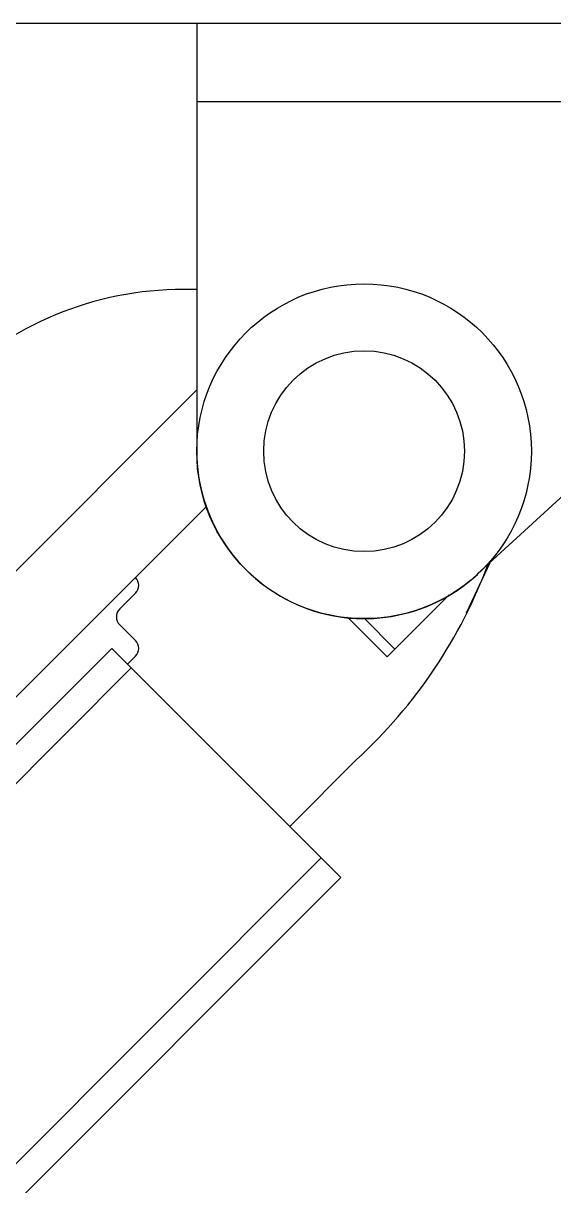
# Model space of a CAD drawing. Extents: x 27938 to 1507990, y 110129 to 923079.
# Drawn here: x 532600 to 533197, y 368229 to 369538 of the extents above; entities that cross this region are included whole.
import ezdxf

# ---------------------------------------------------------------- set-up
doc = ezdxf.new("R2010")
doc.units = 0
doc.header["$LTSCALE"] = 1000
doc.header["$MEASUREMENT"] = 0
doc.layers.add('BZ', color=2, linetype='Continuous')

msp = doc.modelspace()

# ---------------------------------------------------------------- linework, layer by layer
at = {"linetype": 'Continuous'}
for p, q in [((532795.3, 369537.9), (533863.1, 369537.9)), ((532795.3, 369537.9), (532795.3, 369056)), ((532795.3, 369450), (533690.1, 369450)), ((533111.3, 368917.4), (533690.1, 369450)), ((532795.3, 369238.2), (532780, 369238.2)), ((532290.8, 368620.7), (532795.3, 369125.2)), ((532361.8, 368549.7), (532806.1, 368993.9)), ((533099, 368874.2), (533125.8, 368930.7)), ((532726.1, 368896.2), (532708.3, 368878.4)), ((533079.6, 368894.3), (533009.7, 368824.3)), ((532964.9, 368869.1), (533009.7, 368824.3)), ((532983.8, 368868), (533018.5, 368833.2)), ((532708.3, 368860.6), (532726.1, 368842.8)), ((530154, 366288.5), (532699.4, 368833.9)), ((532699.4, 368833.9), (532957.4, 368576)), ((532726.1, 368825.1), (532717.2, 368816.2)), ((530176, 366266.5), (532721.4, 368811.9)), ((530390, 366052.6), (532935.4, 368598)), ((530412, 366030.6), (532957.4, 368576))]:
    msp.add_line(p, q, dxfattribs=at)
msp.add_line((532975.2, 368708.8), (532899.9, 368633.5))
for radius in [188.5, 113.1]:
    msp.add_circle((532983.7, 369056), radius, dxfattribs=at)
for centre, radius, start, end in [((532780.1, 368861.3), 376.9, 90.0086, 135), ((532983.7, 369056), 188.5, 180, 312.6204), ((532590.9, 369127.7), 568.5, 312.5376, 339.661), ((532717.2, 368905), 12.6, 315, 45), ((532717.2, 368869.5), 12.6, 135, 225), ((532717.2, 368834), 12.6, 315, 45)]:
    msp.add_arc(centre, radius, start, end, dxfattribs=at)
at = {"layer": 'BZ'}
msp.add_line((522287, 369537.9), (536867, 369537.9), dxfattribs=at)

doc.saveas('drawing.dxf')
